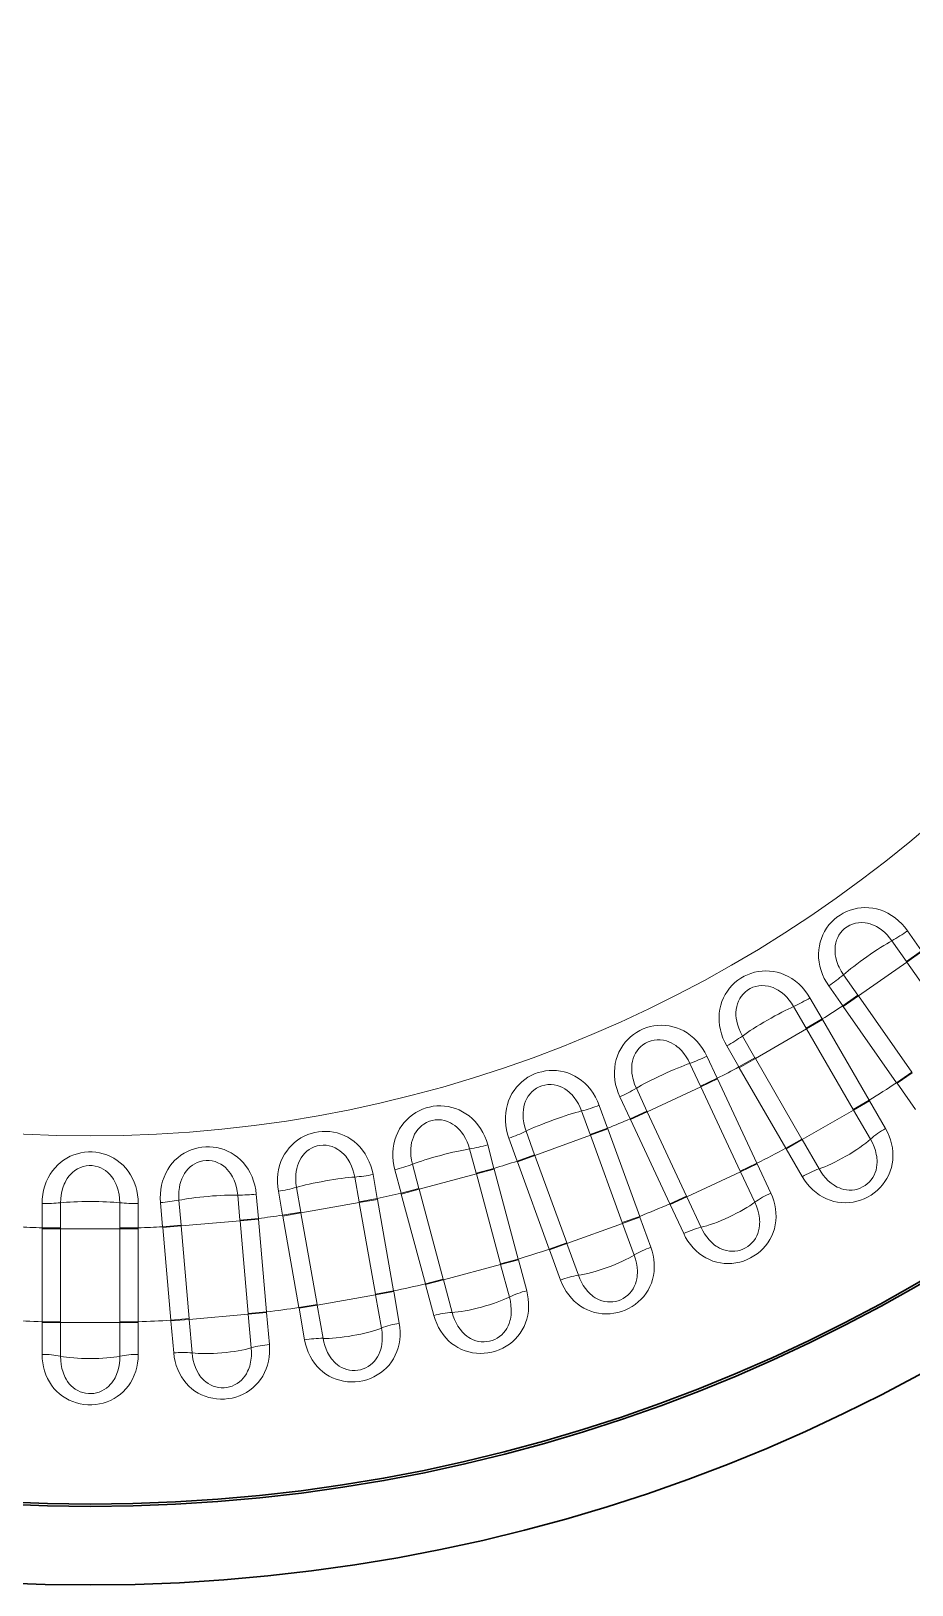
# Model space of a CAD drawing. Extents: x 0 to 297, y 0 to 562.
# Drawn here: x 152.24 to 171.02, y 487.63 to 520.77 of the extents above; entities that cross this region are included whole.
import ezdxf

# ---------------------------------------------------------------- set-up
doc = ezdxf.new("R2010")
doc.units = 0

msp = doc.modelspace()

# ---------------------------------------------------------------- linework, layer by layer
at = {"color": 7, "lineweight": 13, "ltscale": 0.012961}
for p, q in [((170.927, 501.582), (171.224, 501.157)), ((169.545, 499.982), (169.248, 500.406)), ((167.332, 498.677), (167.072, 499.126)), ((166.651, 498.907), (166.87, 498.437)), ((164.355, 497.859), (164.532, 497.372)), ((165.013, 497.571), (164.793, 498.041)), ((162.606, 496.671), (162.428, 497.158)), ((161.976, 497.015), (162.11, 496.514)), ((160.13, 495.984), (159.996, 496.485)), ((159.532, 496.382), (159.622, 495.871)), ((157.043, 495.964), (157.088, 495.448)), ((157.604, 495.515), (157.514, 496.026)), ((152.477, 495.765), (152.477, 495.246)), ((154.526, 495.246), (154.527, 495.765)), ((155.046, 495.269), (155.001, 495.785))]:
    msp.add_line(p, q, dxfattribs=at)
at = {"color": 7, "lineweight": 13, "ltscale": 0.013374}
for p, q in [((170.594, 501.368), (170.902, 500.93)), ((169.869, 500.207), (169.562, 500.646)), ((168.497, 499.967), (168.765, 499.504)), ((167.673, 498.874), (167.406, 499.337)), ((166.286, 498.754), (166.513, 498.27)), ((165.37, 497.737), (165.145, 498.222)), ((163.978, 497.739), (164.162, 497.236)), ((162.977, 496.805), (162.794, 497.308)), ((161.59, 496.928), (161.729, 496.412)), ((160.511, 496.085), (160.373, 496.602)), ((159.141, 496.329), (159.234, 495.802)), ((155.439, 495.302), (155.393, 495.835)), ((156.648, 495.945), (156.695, 495.412)), ((157.992, 495.583), (157.9, 496.11)), ((152.872, 495.78), (152.871, 495.245)), ((154.132, 495.245), (154.132, 495.78))]:
    msp.add_line(p, q, dxfattribs=at)
at = {"color": 7, "lineweight": 13, "ltscale": 0.009853}
for p, q in [((170.902, 500.93), (171.224, 501.157)), ((170.911, 500.916), (171.234, 501.142)), ((169.878, 500.193), (169.555, 499.967)), ((168.765, 499.504), (169.106, 499.702)), ((168.774, 499.49), (169.115, 499.687)), ((167.673, 498.874), (167.332, 498.677)), ((167.682, 498.859), (167.34, 498.662)), ((171.016, 498.568), (170.693, 498.342)), ((166.513, 498.27), (166.87, 498.437)), ((166.52, 498.254), (166.877, 498.421)), ((169.766, 497.772), (170.107, 497.969)), ((165.377, 497.721), (165.02, 497.555)), ((164.162, 497.236), (164.532, 497.372)), ((164.168, 497.22), (164.538, 497.355)), ((168.673, 497.141), (168.332, 496.944)), ((162.977, 496.805), (162.606, 496.671)), ((162.982, 496.789), (162.612, 496.654)), ((161.729, 496.412), (162.11, 496.514)), ((161.734, 496.395), (162.114, 496.497)), ((167.358, 496.457), (167.716, 496.623)), ((159.234, 495.802), (159.622, 495.871)), ((159.237, 495.785), (159.625, 495.854)), ((160.511, 496.085), (160.13, 495.984)), ((160.515, 496.069), (160.135, 495.967)), ((166.215, 495.924), (165.858, 495.757)), ((157.992, 495.583), (157.604, 495.515)), ((157.995, 495.566), (157.607, 495.498)), ((164.846, 495.357), (165.216, 495.491)), ((152.477, 495.246), (152.871, 495.245)), ((152.477, 495.228), (152.871, 495.228)), ((154.526, 495.246), (154.132, 495.245)), ((154.527, 495.228), (154.132, 495.228)), ((155.441, 495.286), (155.048, 495.251)), ((156.695, 495.412), (157.088, 495.448)), ((156.697, 495.395), (157.09, 495.43)), ((163.661, 494.925), (163.29, 494.79)), ((162.247, 494.479), (162.628, 494.581)), ((161.029, 494.153), (160.648, 494.051)), ((159.581, 493.832), (159.97, 493.901)), ((158.34, 493.613), (157.951, 493.545)), ((152.477, 493.245), (152.871, 493.245)), ((154.527, 493.245), (154.132, 493.245)), ((155.613, 493.31), (155.221, 493.275)), ((156.87, 493.42), (157.262, 493.454))]:
    msp.add_line(p, q, dxfattribs=at)
at = {"color": 7, "lineweight": 13, "ltscale": 0.03153}
for p, q in [((169.878, 500.193), (170.911, 500.916)), ((168.682, 497.127), (169.774, 497.757)), ((163.666, 494.91), (164.852, 495.341)), ((161.033, 494.137), (162.251, 494.463)), ((152.871, 493.228), (154.132, 493.228)), ((155.615, 493.293), (156.871, 493.403))]:
    msp.add_line(p, q, dxfattribs=at)
at = {"color": 7, "lineweight": 13, "ltscale": 0.000424393}
msp.add_line((170.911, 500.916), (170.902, 500.93), dxfattribs=at)
at = {"color": 7, "lineweight": 13, "ltscale": 0.049583}
for p, q in [((172.049, 499.292), (170.911, 500.916)), ((169.878, 500.193), (171.016, 498.568)), ((169.555, 499.967), (170.693, 498.342)), ((169.766, 497.772), (168.774, 499.49)), ((170.107, 497.969), (169.115, 499.687)), ((167.34, 498.662), (168.332, 496.944)), ((167.358, 496.457), (166.52, 498.254)), ((165.02, 497.555), (165.858, 495.757)), ((165.377, 497.721), (166.215, 495.924)), ((165.216, 495.491), (164.538, 497.355)), ((162.982, 496.789), (163.661, 494.925)), ((162.612, 496.654), (163.29, 494.79)), ((162.247, 494.479), (161.734, 496.395)), ((159.97, 493.901), (159.625, 495.854)), ((160.515, 496.069), (161.029, 494.153)), ((157.607, 495.498), (157.951, 493.545)), ((157.995, 495.566), (158.34, 493.613)), ((152.477, 493.245), (152.477, 495.228)), ((152.871, 493.245), (152.871, 495.228)), ((154.132, 495.228), (154.132, 493.245)), ((154.527, 495.228), (154.527, 493.245)), ((155.441, 495.286), (155.613, 493.31)), ((156.87, 493.42), (156.697, 495.395))]:
    msp.add_line(p, q, dxfattribs=at)
at = {"color": 7, "lineweight": 13, "ltscale": 0.012962}
msp.add_line((168.847, 500.151), (169.106, 499.702), dxfattribs=at)
at = {"color": 7, "lineweight": 13, "ltscale": 0.009852}
for p, q in [((169.869, 500.207), (169.545, 499.982)), ((171.025, 498.555), (170.702, 498.33)), ((169.774, 497.757), (170.114, 497.956)), ((165.37, 497.737), (165.013, 497.571)), ((168.682, 497.127), (168.34, 496.931)), ((167.366, 496.442), (167.722, 496.61)), ((166.223, 495.909), (165.865, 495.744)), ((155.439, 495.302), (155.046, 495.269)), ((161.033, 494.137), (160.652, 494.037)), ((159.584, 493.816), (159.972, 493.886)), ((158.342, 493.597), (157.954, 493.53)), ((152.477, 493.23), (152.871, 493.228)), ((154.526, 493.23), (154.132, 493.228)), ((156.871, 493.403), (157.264, 493.439))]:
    msp.add_line(p, q, dxfattribs=at)
at = {"color": 7, "lineweight": 13, "ltscale": 0.000424361}
msp.add_line((169.869, 500.207), (169.878, 500.193), dxfattribs=at)
at = {"color": 7, "lineweight": 13, "ltscale": 0.000445736}
msp.add_line((169.545, 499.982), (169.555, 499.967), dxfattribs=at)
at = {"color": 7, "lineweight": 13, "ltscale": 0.031529}
for p, q in [((167.682, 498.859), (168.774, 499.49)), ((165.377, 497.721), (166.52, 498.254)), ((162.982, 496.789), (164.168, 497.22)), ((160.515, 496.069), (161.734, 496.395)), ((166.223, 495.909), (167.366, 496.442)), ((157.995, 495.566), (159.237, 495.785)), ((152.871, 495.228), (154.132, 495.228)), ((155.441, 495.286), (156.697, 495.395)), ((158.342, 493.597), (159.584, 493.816))]:
    msp.add_line(p, q, dxfattribs=at)
at = {"color": 7, "lineweight": 13, "ltscale": 0.000424709}
msp.add_line((168.774, 499.49), (168.765, 499.504), dxfattribs=at)
at = {"color": 7, "lineweight": 13, "ltscale": 0.000445246}
msp.add_line((169.115, 499.687), (169.106, 499.702), dxfattribs=at)
at = {"color": 7, "lineweight": 13, "ltscale": 0.000424518}
msp.add_line((167.673, 498.874), (167.682, 498.859), dxfattribs=at)
at = {"color": 7, "lineweight": 13, "ltscale": 0.049582}
for p, q in [((167.682, 498.859), (168.673, 497.141)), ((167.716, 496.623), (166.877, 498.421)), ((164.846, 495.357), (164.168, 497.22)), ((162.628, 494.581), (162.114, 496.497)), ((160.135, 495.967), (160.648, 494.051)), ((159.581, 493.832), (159.237, 495.785)), ((155.048, 495.251), (155.221, 493.275)), ((157.262, 493.454), (157.09, 495.43))]:
    msp.add_line(p, q, dxfattribs=at)
at = {"color": 7, "lineweight": 13, "ltscale": 0.000446187}
msp.add_line((167.332, 498.677), (167.34, 498.662), dxfattribs=at)
at = {"color": 7, "lineweight": 13, "ltscale": 0.000416954}
msp.add_line((171.016, 498.568), (171.025, 498.555), dxfattribs=at)
at = {"color": 7, "lineweight": 13, "ltscale": 0.000424428}
msp.add_line((166.52, 498.254), (166.513, 498.27), dxfattribs=at)
at = {"color": 7, "lineweight": 13, "ltscale": 0.000445584}
msp.add_line((166.877, 498.421), (166.87, 498.437), dxfattribs=at)
at = {"color": 7, "lineweight": 13, "ltscale": 0.000371265}
msp.add_line((170.693, 498.342), (170.702, 498.33), dxfattribs=at)
at = {"color": 7, "lineweight": 13, "ltscale": 0.017125}
for p, q in [((171.095, 497.769), (170.702, 498.33)), ((170.114, 497.956), (170.456, 497.363)), ((168.682, 496.339), (168.34, 496.931)), ((165.221, 495.477), (165.455, 494.834)), ((166.155, 495.123), (165.865, 495.744)), ((162.631, 494.567), (162.808, 493.905)), ((163.53, 494.133), (163.296, 494.776)), ((159.972, 493.886), (160.091, 493.211)), ((152.477, 493.23), (152.478, 492.545)), ((154.526, 492.545), (154.526, 493.23)), ((157.264, 493.439), (157.323, 492.757))]:
    msp.add_line(p, q, dxfattribs=at)
at = {"color": 7, "lineweight": 13, "ltscale": 0.000371143}
msp.add_line((170.107, 497.969), (170.114, 497.956), dxfattribs=at)
at = {"color": 7, "lineweight": 13, "ltscale": 0.000445792}
msp.add_line((165.013, 497.571), (165.02, 497.555), dxfattribs=at)
at = {"color": 7, "lineweight": 13, "ltscale": 0.000424266}
msp.add_line((165.37, 497.737), (165.377, 497.721), dxfattribs=at)
at = {"color": 7, "lineweight": 13, "ltscale": 0.000417046}
msp.add_line((169.766, 497.772), (169.774, 497.757), dxfattribs=at)
at = {"color": 7, "lineweight": 13, "ltscale": 0.01795}
for p, q in [((169.774, 497.757), (170.134, 497.136)), ((169.04, 496.504), (168.682, 497.127)), ((167.366, 496.442), (167.67, 495.792)), ((166.525, 495.257), (166.223, 495.909)), ((164.852, 495.341), (165.098, 494.667)), ((163.911, 494.234), (163.666, 494.91)), ((162.251, 494.463), (162.438, 493.77)), ((161.218, 493.443), (161.033, 494.137)), ((159.584, 493.816), (159.71, 493.109)), ((158.466, 492.889), (158.342, 493.597)), ((152.871, 493.228), (152.87, 492.51)), ((154.134, 492.51), (154.132, 493.228)), ((156.871, 493.403), (156.935, 492.688))]:
    msp.add_line(p, q, dxfattribs=at)
at = {"color": 7, "lineweight": 13, "ltscale": 0.000424794}
msp.add_line((164.168, 497.22), (164.162, 497.236), dxfattribs=at)
at = {"color": 7, "lineweight": 13, "ltscale": 0.000445913}
msp.add_line((164.538, 497.355), (164.532, 497.372), dxfattribs=at)
at = {"color": 7, "lineweight": 13, "ltscale": 0.000417516}
msp.add_line((168.673, 497.141), (168.682, 497.127), dxfattribs=at)
at = {"color": 7, "lineweight": 13, "ltscale": 0.000424532}
msp.add_line((162.977, 496.805), (162.982, 496.789), dxfattribs=at)
at = {"color": 7, "lineweight": 13, "ltscale": 0.000370776}
msp.add_line((168.332, 496.944), (168.34, 496.931), dxfattribs=at)
at = {"color": 7, "lineweight": 13, "ltscale": 0.000445552}
msp.add_line((162.114, 496.497), (162.11, 496.514), dxfattribs=at)
at = {"color": 7, "lineweight": 13, "ltscale": 0.000445652}
msp.add_line((162.606, 496.671), (162.612, 496.654), dxfattribs=at)
at = {"color": 7, "lineweight": 13, "ltscale": 0.000417606}
msp.add_line((167.358, 496.457), (167.366, 496.442), dxfattribs=at)
at = {"color": 7, "lineweight": 13, "ltscale": 0.000371724}
msp.add_line((167.716, 496.623), (167.722, 496.61), dxfattribs=at)
at = {"color": 7, "lineweight": 13, "ltscale": 0.017124}
for p, q in [((167.722, 496.61), (168.011, 495.989)), ((160.83, 493.375), (160.652, 494.037)), ((158.073, 492.856), (157.954, 493.53)), ((155.282, 492.578), (155.222, 493.261))]:
    msp.add_line(p, q, dxfattribs=at)
at = {"color": 7, "lineweight": 13, "ltscale": 0.000424272}
msp.add_line((161.734, 496.395), (161.729, 496.412), dxfattribs=at)
at = {"color": 7, "lineweight": 13, "ltscale": 0.00042459}
msp.add_line((159.237, 495.785), (159.234, 495.802), dxfattribs=at)
at = {"color": 7, "lineweight": 13, "ltscale": 0.000445539}
msp.add_line((159.625, 495.854), (159.622, 495.871), dxfattribs=at)
at = {"color": 7, "lineweight": 13, "ltscale": 0.000446091}
msp.add_line((160.13, 495.984), (160.135, 495.967), dxfattribs=at)
at = {"color": 7, "lineweight": 13, "ltscale": 0.000424812}
msp.add_line((160.511, 496.085), (160.515, 496.069), dxfattribs=at)
at = {"color": 7, "lineweight": 13, "ltscale": 0.000417445}
msp.add_line((166.215, 495.924), (166.223, 495.909), dxfattribs=at)
at = {"color": 7, "lineweight": 13, "ltscale": 0.000445406}
msp.add_line((157.604, 495.515), (157.607, 495.498), dxfattribs=at)
at = {"color": 7, "lineweight": 13, "ltscale": 0.000424458}
msp.add_line((157.992, 495.583), (157.995, 495.566), dxfattribs=at)
at = {"color": 7, "lineweight": 13, "ltscale": 0.009851}
for p, q in [((164.852, 495.341), (165.221, 495.477)), ((163.666, 494.91), (163.296, 494.776)), ((162.251, 494.463), (162.631, 494.567)), ((155.615, 493.293), (155.222, 493.261))]:
    msp.add_line(p, q, dxfattribs=at)
at = {"color": 7, "lineweight": 13, "ltscale": 0.000370693}
msp.add_line((165.216, 495.491), (165.221, 495.477), dxfattribs=at)
at = {"color": 7, "lineweight": 13, "ltscale": 0.000370987}
msp.add_line((165.858, 495.757), (165.865, 495.744), dxfattribs=at)
at = {"color": 7, "lineweight": 13, "ltscale": 0.00044632}
for p, q in [((152.477, 495.228), (152.477, 495.246)), ((154.526, 495.246), (154.527, 495.228))]:
    msp.add_line(p, q, dxfattribs=at)
at = {"color": 7, "lineweight": 13, "ltscale": 0.000424957}
for p, q in [((152.871, 495.228), (152.871, 495.245)), ((154.132, 495.245), (154.132, 495.228))]:
    msp.add_line(p, q, dxfattribs=at)
at = {"color": 7, "lineweight": 13, "ltscale": 0.000445666}
msp.add_line((155.046, 495.269), (155.048, 495.251), dxfattribs=at)
at = {"color": 7, "lineweight": 13, "ltscale": 0.000424285}
msp.add_line((155.439, 495.302), (155.441, 495.286), dxfattribs=at)
at = {"color": 7, "lineweight": 13, "ltscale": 0.000424319}
msp.add_line((156.697, 495.395), (156.695, 495.412), dxfattribs=at)
at = {"color": 7, "lineweight": 13, "ltscale": 0.000445766}
msp.add_line((157.09, 495.43), (157.088, 495.448), dxfattribs=at)
at = {"color": 7, "lineweight": 13, "ltscale": 0.000417428}
msp.add_line((164.846, 495.357), (164.852, 495.341), dxfattribs=at)
at = {"color": 7, "lineweight": 13, "ltscale": 0.000417167}
msp.add_line((163.661, 494.925), (163.666, 494.91), dxfattribs=at)
at = {"color": 7, "lineweight": 13, "ltscale": 0.000417245}
msp.add_line((162.247, 494.479), (162.251, 494.463), dxfattribs=at)
at = {"color": 7, "lineweight": 13, "ltscale": 0.000370949}
msp.add_line((162.628, 494.581), (162.631, 494.567), dxfattribs=at)
at = {"color": 7, "lineweight": 13, "ltscale": 0.000370629}
msp.add_line((163.29, 494.79), (163.296, 494.776), dxfattribs=at)
at = {"color": 7, "lineweight": 13, "ltscale": 0.000416948}
msp.add_line((161.029, 494.153), (161.033, 494.137), dxfattribs=at)
at = {"color": 7, "lineweight": 13, "ltscale": 0.000417629}
msp.add_line((159.581, 493.832), (159.584, 493.816), dxfattribs=at)
at = {"color": 7, "lineweight": 13, "ltscale": 0.000370894}
msp.add_line((159.97, 493.901), (159.972, 493.886), dxfattribs=at)
at = {"color": 7, "lineweight": 13, "ltscale": 0.000371442}
msp.add_line((160.648, 494.051), (160.652, 494.037), dxfattribs=at)
at = {"color": 7, "lineweight": 13, "ltscale": 0.000371291}
msp.add_line((157.951, 493.545), (157.954, 493.53), dxfattribs=at)
at = {"color": 7, "lineweight": 13, "ltscale": 0.000416745}
msp.add_line((158.34, 493.613), (158.342, 493.597), dxfattribs=at)
at = {"color": 7, "lineweight": 13, "ltscale": 0.000370789}
for p, q in [((152.477, 493.245), (152.477, 493.23)), ((154.526, 493.23), (154.527, 493.245))]:
    msp.add_line(p, q, dxfattribs=at)
at = {"color": 7, "lineweight": 13, "ltscale": 0.000417328}
for p, q in [((152.871, 493.245), (152.871, 493.228)), ((154.132, 493.228), (154.132, 493.245))]:
    msp.add_line(p, q, dxfattribs=at)
at = {"color": 7, "lineweight": 13, "ltscale": 0.000371511}
msp.add_line((155.221, 493.275), (155.222, 493.261), dxfattribs=at)
at = {"color": 7, "lineweight": 13, "ltscale": 0.000417345}
msp.add_line((155.613, 493.31), (155.615, 493.293), dxfattribs=at)
at = {"color": 7, "lineweight": 13, "ltscale": 0.017949}
msp.add_line((155.676, 492.578), (155.615, 493.293), dxfattribs=at)
at = {"color": 7, "lineweight": 13, "ltscale": 0.000417412}
msp.add_line((156.87, 493.42), (156.871, 493.403), dxfattribs=at)
at = {"color": 7, "lineweight": 13, "ltscale": 0.000371378}
msp.add_line((157.262, 493.454), (157.264, 493.439), dxfattribs=at)
at = {"color": 7, "lineweight": 13}
for points in [[(169.248, 500.406), (169.197, 500.485), (169.152, 500.566), (169.114, 500.651), (169.082, 500.737), (169.058, 500.825), (169.041, 500.914), (169.031, 501.003), (169.029, 501.092), (169.034, 501.177), (169.046, 501.26), (169.064, 501.341), (169.089, 501.421), (169.121, 501.497), (169.159, 501.57), (169.202, 501.64), (169.251, 501.706), (169.303, 501.766), (169.361, 501.821), (169.422, 501.872), (169.487, 501.918), (169.556, 501.958), (169.627, 501.993), (169.702, 502.022), (169.778, 502.046), (169.857, 502.063), (169.938, 502.073), (170.019, 502.077), (170.101, 502.075), (170.183, 502.065), (170.264, 502.049), (170.344, 502.026), (170.423, 501.997), (170.507, 501.958), (170.587, 501.911), (170.664, 501.857), (170.737, 501.797), (170.805, 501.73), (170.869, 501.659), (170.927, 501.582)], [(169.562, 500.646), (169.512, 500.723), (169.47, 500.804), (169.451, 500.845), (169.435, 500.886), (169.414, 500.948), (169.398, 501.011), (169.387, 501.072), (169.382, 501.134), (169.381, 501.198), (169.387, 501.261), (169.398, 501.322), (169.415, 501.38), (169.438, 501.436), (169.465, 501.487), (169.497, 501.536), (169.539, 501.586), (169.586, 501.63), (169.639, 501.668), (169.695, 501.7), (169.755, 501.726), (169.818, 501.744), (169.884, 501.754), (169.951, 501.758), (170.02, 501.753), (170.073, 501.744), (170.127, 501.73), (170.18, 501.712), (170.233, 501.688), (170.268, 501.67), (170.302, 501.65), (170.369, 501.604), (170.434, 501.551), (170.491, 501.495), (170.545, 501.434), (170.594, 501.368)], [(167.072, 499.126), (167.028, 499.209), (166.991, 499.294), (166.96, 499.381), (166.936, 499.47), (166.919, 499.56), (166.91, 499.65), (166.908, 499.74), (166.914, 499.828), (166.926, 499.912), (166.945, 499.994), (166.971, 500.074), (167.003, 500.151), (167.041, 500.224), (167.085, 500.294), (167.134, 500.359), (167.189, 500.421), (167.246, 500.476), (167.308, 500.526), (167.373, 500.571), (167.442, 500.611), (167.514, 500.646), (167.589, 500.674), (167.665, 500.697), (167.743, 500.713), (167.824, 500.723), (167.905, 500.727), (167.986, 500.724), (168.067, 500.714), (168.148, 500.698), (168.228, 500.675), (168.306, 500.645), (168.382, 500.608), (168.461, 500.562), (168.537, 500.508), (168.609, 500.448), (168.677, 500.382), (168.739, 500.31), (168.796, 500.233), (168.847, 500.151)], [(167.406, 499.337), (167.364, 499.419), (167.328, 499.503), (167.313, 499.546), (167.3, 499.588), (167.285, 499.652), (167.275, 499.715), (167.269, 499.778), (167.269, 499.839), (167.274, 499.904), (167.285, 499.966), (167.302, 500.025), (167.324, 500.082), (167.351, 500.135), (167.383, 500.184), (167.419, 500.23), (167.465, 500.276), (167.516, 500.316), (167.572, 500.35), (167.63, 500.376), (167.692, 500.396), (167.757, 500.409), (167.823, 500.414), (167.891, 500.411), (167.959, 500.401), (168.011, 500.387), (168.063, 500.369), (168.115, 500.345), (168.166, 500.318), (168.199, 500.297), (168.231, 500.274), (168.294, 500.222), (168.353, 500.163), (168.405, 500.102), (168.454, 500.037), (168.497, 499.967)], [(164.793, 498.041), (164.757, 498.127), (164.727, 498.215), (164.704, 498.305), (164.688, 498.395), (164.679, 498.486), (164.678, 498.577), (164.683, 498.666), (164.697, 498.754), (164.716, 498.837), (164.743, 498.917), (164.775, 498.994), (164.814, 499.067), (164.858, 499.137), (164.908, 499.203), (164.963, 499.264), (165.022, 499.32), (165.084, 499.37), (165.15, 499.415), (165.219, 499.454), (165.292, 499.488), (165.366, 499.516), (165.443, 499.538), (165.521, 499.554), (165.6, 499.563), (165.681, 499.566), (165.762, 499.563), (165.843, 499.553), (165.923, 499.536), (166.002, 499.512), (166.08, 499.482), (166.155, 499.446), (166.227, 499.403), (166.302, 499.35), (166.374, 499.29), (166.44, 499.224), (166.501, 499.152), (166.557, 499.074), (166.607, 498.993), (166.651, 498.907)], [(165.145, 498.222), (165.109, 498.307), (165.081, 498.394), (165.07, 498.438), (165.061, 498.481), (165.051, 498.546), (165.046, 498.61), (165.047, 498.673), (165.052, 498.734), (165.062, 498.798), (165.079, 498.859), (165.101, 498.916), (165.127, 498.971), (165.159, 499.021), (165.195, 499.068), (165.235, 499.11), (165.285, 499.152), (165.339, 499.187), (165.397, 499.216), (165.458, 499.238), (165.522, 499.252), (165.587, 499.259), (165.654, 499.258), (165.721, 499.25), (165.787, 499.233), (165.839, 499.215), (165.889, 499.192), (165.938, 499.164), (165.986, 499.132), (166.018, 499.109), (166.048, 499.083), (166.106, 499.026), (166.16, 498.962), (166.207, 498.897), (166.249, 498.827), (166.286, 498.754)], [(162.428, 497.158), (162.4, 497.247), (162.378, 497.337), (162.362, 497.429), (162.354, 497.52), (162.353, 497.612), (162.36, 497.702), (162.374, 497.791), (162.395, 497.877), (162.421, 497.958), (162.454, 498.035), (162.493, 498.109), (162.538, 498.179), (162.589, 498.245), (162.644, 498.306), (162.704, 498.362), (162.768, 498.412), (162.834, 498.457), (162.904, 498.496), (162.976, 498.529), (163.051, 498.556), (163.128, 498.577), (163.206, 498.593), (163.285, 498.602), (163.365, 498.604), (163.446, 498.6), (163.526, 498.59), (163.606, 498.573), (163.685, 498.549), (163.761, 498.519), (163.836, 498.482), (163.907, 498.439), (163.976, 498.39), (164.046, 498.331), (164.112, 498.265), (164.172, 498.193), (164.227, 498.116), (164.276, 498.034), (164.319, 497.948), (164.355, 497.859)], [(162.794, 497.308), (162.766, 497.396), (162.746, 497.485), (162.739, 497.529), (162.733, 497.573), (162.73, 497.639), (162.73, 497.703), (162.736, 497.765), (162.746, 497.826), (162.763, 497.888), (162.784, 497.948), (162.811, 498.004), (162.842, 498.055), (162.878, 498.103), (162.918, 498.146), (162.962, 498.184), (163.015, 498.222), (163.073, 498.252), (163.133, 498.276), (163.195, 498.292), (163.26, 498.301), (163.326, 498.302), (163.392, 498.296), (163.458, 498.281), (163.523, 498.259), (163.572, 498.237), (163.62, 498.209), (163.667, 498.178), (163.712, 498.142), (163.741, 498.115), (163.769, 498.087), (163.822, 498.025), (163.87, 497.957), (163.911, 497.888), (163.947, 497.815), (163.978, 497.739)], [(159.996, 496.485), (159.975, 496.576), (159.961, 496.668), (159.954, 496.76), (159.953, 496.852), (159.961, 496.943), (159.975, 497.033), (159.996, 497.12), (160.025, 497.204), (160.058, 497.282), (160.098, 497.356), (160.143, 497.426), (160.194, 497.492), (160.25, 497.553), (160.31, 497.609), (160.375, 497.66), (160.443, 497.705), (160.513, 497.743), (160.586, 497.776), (160.661, 497.803), (160.738, 497.823), (160.816, 497.838), (160.895, 497.846), (160.975, 497.848), (161.055, 497.844), (161.135, 497.833), (161.214, 497.815), (161.292, 497.791), (161.368, 497.761), (161.442, 497.724), (161.513, 497.681), (161.581, 497.632), (161.644, 497.577), (161.709, 497.512), (161.769, 497.44), (161.823, 497.364), (161.871, 497.282), (161.912, 497.196), (161.948, 497.107), (161.976, 497.015)], [(160.373, 496.602), (160.353, 496.692), (160.341, 496.783), (160.337, 496.828), (160.336, 496.872), (160.338, 496.937), (160.344, 497.001), (160.355, 497.063), (160.371, 497.122), (160.392, 497.183), (160.419, 497.241), (160.451, 497.294), (160.486, 497.343), (160.526, 497.387), (160.57, 497.426), (160.617, 497.461), (160.673, 497.493), (160.733, 497.519), (160.795, 497.537), (160.859, 497.548), (160.924, 497.551), (160.989, 497.547), (161.055, 497.534), (161.119, 497.514), (161.182, 497.486), (161.229, 497.459), (161.275, 497.428), (161.319, 497.393), (161.36, 497.353), (161.387, 497.324), (161.412, 497.293), (161.46, 497.227), (161.502, 497.155), (161.536, 497.083), (161.566, 497.007), (161.59, 496.928)], [(157.514, 496.026), (157.501, 496.118), (157.495, 496.211), (157.496, 496.304), (157.504, 496.396), (157.519, 496.486), (157.541, 496.574), (157.569, 496.659), (157.605, 496.74), (157.645, 496.815), (157.691, 496.885), (157.743, 496.951), (157.799, 497.012), (157.86, 497.068), (157.925, 497.119), (157.994, 497.164), (158.066, 497.203), (158.139, 497.235), (158.214, 497.261), (158.291, 497.281), (158.369, 497.295), (158.449, 497.303), (158.528, 497.304), (158.608, 497.299), (158.687, 497.288), (158.766, 497.27), (158.844, 497.245), (158.919, 497.215), (158.992, 497.178), (159.062, 497.135), (159.129, 497.086), (159.192, 497.031), (159.251, 496.971), (159.31, 496.9), (159.363, 496.824), (159.41, 496.742), (159.451, 496.657), (159.485, 496.568), (159.512, 496.476), (159.532, 496.382)], [(170.456, 497.363), (170.498, 497.284), (170.534, 497.203), (170.564, 497.12), (170.587, 497.035), (170.603, 496.95), (170.613, 496.864), (170.615, 496.778), (170.611, 496.693), (170.599, 496.611), (170.581, 496.53), (170.556, 496.452), (170.525, 496.376), (170.487, 496.302), (170.444, 496.232), (170.395, 496.166), (170.34, 496.104), (170.28, 496.046), (170.216, 495.993), (170.148, 495.946), (170.076, 495.904), (170.001, 495.867), (169.924, 495.837), (169.845, 495.813), (169.764, 495.796), (169.682, 495.785), (169.6, 495.781), (169.517, 495.784), (169.436, 495.794), (169.355, 495.811), (169.276, 495.834), (169.199, 495.864), (169.125, 495.9), (169.049, 495.945), (168.977, 495.997), (168.908, 496.055), (168.845, 496.118), (168.785, 496.187), (168.731, 496.261), (168.682, 496.339)], [(170.134, 497.136), (170.176, 497.057), (170.212, 496.975), (170.241, 496.893), (170.261, 496.811), (170.269, 496.77), (170.274, 496.729), (170.277, 496.689), (170.277, 496.649), (170.275, 496.591), (170.267, 496.533), (170.254, 496.478), (170.237, 496.424), (170.213, 496.369), (170.184, 496.317), (170.149, 496.268), (170.11, 496.224), (170.067, 496.184), (170.02, 496.148), (169.969, 496.118), (169.916, 496.093), (169.86, 496.074), (169.803, 496.06), (169.745, 496.053), (169.685, 496.052), (169.625, 496.056), (169.566, 496.067), (169.519, 496.08), (169.473, 496.097), (169.427, 496.117), (169.394, 496.134), (169.361, 496.154), (169.297, 496.199), (169.236, 496.252), (169.178, 496.311), (169.128, 496.371), (169.082, 496.436), (169.04, 496.504)], [(154.527, 495.765), (154.523, 495.858), (154.513, 495.951), (154.496, 496.042), (154.472, 496.131), (154.442, 496.217), (154.405, 496.299), (154.362, 496.378), (154.313, 496.452), (154.26, 496.518), (154.202, 496.58), (154.14, 496.636), (154.074, 496.686), (154.005, 496.731), (153.932, 496.769), (153.856, 496.802), (153.779, 496.827), (153.701, 496.846), (153.623, 496.859), (153.543, 496.866), (153.464, 496.866), (153.384, 496.859), (153.305, 496.847), (153.228, 496.828), (153.152, 496.803), (153.077, 496.772), (153.005, 496.735), (152.936, 496.691), (152.871, 496.642), (152.809, 496.588), (152.752, 496.528), (152.699, 496.463), (152.651, 496.394), (152.606, 496.313), (152.567, 496.229), (152.534, 496.141), (152.509, 496.05), (152.491, 495.956), (152.48, 495.861), (152.477, 495.765)], [(155.001, 495.785), (154.996, 495.879), (154.998, 495.972), (155.007, 496.064), (155.023, 496.155), (155.046, 496.243), (155.076, 496.329), (155.112, 496.411), (155.154, 496.489), (155.201, 496.56), (155.253, 496.626), (155.31, 496.687), (155.371, 496.743), (155.437, 496.794), (155.506, 496.838), (155.578, 496.877), (155.654, 496.909), (155.729, 496.935), (155.806, 496.954), (155.885, 496.968), (155.964, 496.975), (156.044, 496.976), (156.123, 496.97), (156.202, 496.958), (156.28, 496.94), (156.357, 496.915), (156.432, 496.884), (156.505, 496.847), (156.574, 496.804), (156.64, 496.755), (156.703, 496.7), (156.761, 496.64), (156.814, 496.575), (156.867, 496.499), (156.913, 496.419), (156.953, 496.334), (156.986, 496.245), (157.012, 496.153), (157.031, 496.059), (157.043, 495.964)], [(157.9, 496.11), (157.888, 496.202), (157.883, 496.293), (157.884, 496.338), (157.886, 496.382), (157.894, 496.447), (157.906, 496.51), (157.922, 496.571), (157.943, 496.629), (157.97, 496.687), (158.001, 496.742), (158.037, 496.792), (158.077, 496.838), (158.121, 496.879), (158.168, 496.914), (158.217, 496.944), (158.276, 496.972), (158.338, 496.992), (158.401, 497.005), (158.466, 497.01), (158.531, 497.007), (158.596, 496.997), (158.66, 496.979), (158.722, 496.954), (158.783, 496.92), (158.827, 496.89), (158.87, 496.854), (158.911, 496.815), (158.949, 496.772), (158.973, 496.741), (158.995, 496.708), (159.037, 496.638), (159.072, 496.562), (159.1, 496.487), (159.123, 496.409), (159.141, 496.329)], [(154.132, 495.78), (154.128, 495.873), (154.117, 495.963), (154.108, 496.007), (154.098, 496.051), (154.079, 496.114), (154.057, 496.174), (154.03, 496.23), (154, 496.284), (153.963, 496.337), (153.922, 496.385), (153.878, 496.428), (153.831, 496.466), (153.781, 496.499), (153.729, 496.526), (153.674, 496.547), (153.611, 496.564), (153.547, 496.573), (153.483, 496.574), (153.418, 496.568), (153.354, 496.555), (153.292, 496.533), (153.232, 496.504), (153.175, 496.468), (153.122, 496.425), (153.083, 496.387), (153.047, 496.345), (153.014, 496.299), (152.984, 496.25), (152.966, 496.215), (152.949, 496.179), (152.921, 496.103), (152.899, 496.022), (152.884, 495.943), (152.875, 495.862), (152.872, 495.78)], [(155.393, 495.835), (155.389, 495.928), (155.392, 496.019), (155.397, 496.064), (155.403, 496.108), (155.416, 496.172), (155.434, 496.234), (155.455, 496.293), (155.481, 496.348), (155.513, 496.404), (155.549, 496.456), (155.589, 496.503), (155.633, 496.545), (155.68, 496.582), (155.73, 496.613), (155.782, 496.639), (155.843, 496.661), (155.906, 496.676), (155.971, 496.683), (156.035, 496.683), (156.1, 496.674), (156.164, 496.659), (156.226, 496.635), (156.286, 496.604), (156.343, 496.566), (156.385, 496.531), (156.424, 496.492), (156.461, 496.45), (156.496, 496.403), (156.517, 496.37), (156.536, 496.336), (156.571, 496.262), (156.6, 496.184), (156.622, 496.107), (156.638, 496.027), (156.648, 495.945)], [(168.011, 495.989), (168.046, 495.907), (168.074, 495.823), (168.096, 495.737), (168.112, 495.651), (168.121, 495.565), (168.123, 495.478), (168.118, 495.393), (168.106, 495.308), (168.088, 495.227), (168.063, 495.149), (168.031, 495.073), (167.993, 495), (167.949, 494.93), (167.9, 494.864), (167.845, 494.802), (167.785, 494.745), (167.721, 494.693), (167.652, 494.646), (167.58, 494.604), (167.505, 494.569), (167.427, 494.539), (167.348, 494.516), (167.266, 494.499), (167.184, 494.489), (167.102, 494.485), (167.02, 494.488), (166.938, 494.498), (166.858, 494.515), (166.779, 494.539), (166.702, 494.569), (166.628, 494.605), (166.557, 494.648), (166.485, 494.7), (166.418, 494.757), (166.355, 494.821), (166.297, 494.89), (166.244, 494.964), (166.196, 495.042), (166.155, 495.123)], [(167.67, 495.792), (167.705, 495.709), (167.734, 495.624), (167.755, 495.54), (167.768, 495.456), (167.772, 495.415), (167.774, 495.374), (167.773, 495.334), (167.771, 495.294), (167.763, 495.236), (167.75, 495.179), (167.733, 495.125), (167.711, 495.073), (167.682, 495.02), (167.648, 494.971), (167.61, 494.926), (167.567, 494.885), (167.52, 494.848), (167.47, 494.817), (167.417, 494.791), (167.362, 494.771), (167.305, 494.757), (167.247, 494.749), (167.188, 494.746), (167.128, 494.75), (167.069, 494.76), (167.011, 494.776), (166.965, 494.793), (166.921, 494.813), (166.877, 494.838), (166.845, 494.858), (166.814, 494.88), (166.754, 494.931), (166.698, 494.989), (166.646, 495.053), (166.601, 495.117), (166.561, 495.186), (166.525, 495.257)], [(165.455, 494.834), (165.482, 494.749), (165.504, 494.663), (165.518, 494.576), (165.527, 494.488), (165.528, 494.401), (165.522, 494.315), (165.51, 494.23), (165.491, 494.147), (165.465, 494.068), (165.433, 493.992), (165.395, 493.919), (165.351, 493.85), (165.302, 493.784), (165.246, 493.723), (165.186, 493.666), (165.122, 493.614), (165.053, 493.568), (164.981, 493.527), (164.905, 493.492), (164.827, 493.463), (164.747, 493.44), (164.666, 493.424), (164.584, 493.414), (164.501, 493.411), (164.418, 493.415), (164.337, 493.425), (164.256, 493.442), (164.178, 493.466), (164.101, 493.496), (164.028, 493.533), (163.957, 493.576), (163.89, 493.624), (163.823, 493.682), (163.761, 493.746), (163.704, 493.814), (163.652, 493.888), (163.605, 493.966), (163.565, 494.048), (163.53, 494.133)], [(165.098, 494.667), (165.126, 494.581), (165.147, 494.494), (165.161, 494.409), (165.167, 494.324), (165.167, 494.282), (165.165, 494.241), (165.161, 494.201), (165.155, 494.162), (165.142, 494.105), (165.125, 494.05), (165.102, 493.997), (165.076, 493.948), (165.043, 493.897), (165.005, 493.851), (164.963, 493.809), (164.916, 493.772), (164.867, 493.74), (164.814, 493.713), (164.759, 493.692), (164.702, 493.677), (164.644, 493.668), (164.586, 493.665), (164.527, 493.667), (164.468, 493.676), (164.41, 493.691), (164.353, 493.712), (164.309, 493.733), (164.267, 493.757), (164.225, 493.785), (164.195, 493.809), (164.166, 493.834), (164.111, 493.889), (164.06, 493.951), (164.014, 494.02), (163.975, 494.088), (163.941, 494.16), (163.911, 494.234)], [(162.808, 493.905), (162.828, 493.818), (162.842, 493.731), (162.849, 493.643), (162.849, 493.555), (162.843, 493.468), (162.83, 493.383), (162.81, 493.299), (162.784, 493.218), (162.752, 493.142), (162.713, 493.069), (162.669, 493), (162.619, 492.934), (162.564, 492.873), (162.504, 492.817), (162.439, 492.765), (162.37, 492.72), (162.298, 492.679), (162.222, 492.645), (162.144, 492.616), (162.064, 492.594), (161.982, 492.579), (161.899, 492.57), (161.816, 492.567), (161.734, 492.571), (161.652, 492.582), (161.571, 492.6), (161.493, 492.624), (161.417, 492.654), (161.343, 492.691), (161.273, 492.734), (161.206, 492.783), (161.144, 492.837), (161.082, 492.9), (161.026, 492.969), (160.975, 493.043), (160.929, 493.121), (160.89, 493.203), (160.857, 493.288), (160.83, 493.375)], [(162.438, 493.77), (162.459, 493.682), (162.472, 493.594), (162.478, 493.508), (162.477, 493.423), (162.473, 493.381), (162.468, 493.341), (162.46, 493.301), (162.451, 493.263), (162.433, 493.207), (162.411, 493.153), (162.384, 493.103), (162.353, 493.056), (162.316, 493.009), (162.274, 492.966), (162.228, 492.928), (162.179, 492.895), (162.127, 492.867), (162.072, 492.845), (162.016, 492.829), (161.958, 492.819), (161.899, 492.815), (161.84, 492.817), (161.782, 492.825), (161.724, 492.839), (161.668, 492.858), (161.613, 492.884), (161.571, 492.909), (161.531, 492.937), (161.492, 492.968), (161.464, 492.994), (161.437, 493.022), (161.387, 493.082), (161.342, 493.148), (161.301, 493.22), (161.269, 493.291), (161.241, 493.366), (161.218, 493.443)], [(160.091, 493.211), (160.103, 493.123), (160.109, 493.035), (160.108, 492.946), (160.101, 492.859), (160.087, 492.773), (160.067, 492.689), (160.04, 492.608), (160.006, 492.529), (159.968, 492.456), (159.923, 492.387), (159.873, 492.321), (159.818, 492.26), (159.757, 492.204), (159.692, 492.153), (159.623, 492.108), (159.551, 492.068), (159.475, 492.034), (159.397, 492.007), (159.316, 491.985), (159.234, 491.97), (159.152, 491.962), (159.069, 491.96), (158.986, 491.965), (158.904, 491.976), (158.823, 491.994), (158.745, 492.018), (158.669, 492.049), (158.595, 492.086), (158.525, 492.129), (158.459, 492.178), (158.397, 492.233), (158.339, 492.292), (158.283, 492.361), (158.233, 492.434), (158.189, 492.512), (158.151, 492.593), (158.118, 492.678), (158.093, 492.766), (158.073, 492.856)], [(159.71, 493.109), (159.723, 493.02), (159.729, 492.931), (159.727, 492.844), (159.719, 492.76), (159.711, 492.719), (159.702, 492.678), (159.691, 492.64), (159.679, 492.602), (159.656, 492.548), (159.629, 492.497), (159.598, 492.449), (159.564, 492.405), (159.522, 492.361), (159.477, 492.322), (159.428, 492.288), (159.376, 492.26), (159.321, 492.237), (159.265, 492.219), (159.207, 492.208), (159.149, 492.203), (159.09, 492.204), (159.031, 492.211), (158.974, 492.224), (158.918, 492.243), (158.863, 492.268), (158.811, 492.298), (158.771, 492.326), (158.733, 492.358), (158.698, 492.393), (158.672, 492.421), (158.648, 492.45), (158.603, 492.515), (158.564, 492.585), (158.53, 492.66), (158.504, 492.734), (158.482, 492.811), (158.466, 492.889)], [(152.478, 492.545), (152.481, 492.456), (152.49, 492.368), (152.506, 492.281), (152.529, 492.196), (152.557, 492.114), (152.592, 492.035), (152.632, 491.96), (152.679, 491.888), (152.73, 491.823), (152.786, 491.762), (152.847, 491.706), (152.912, 491.656), (152.981, 491.611), (153.054, 491.573), (153.129, 491.54), (153.208, 491.513), (153.288, 491.493), (153.37, 491.479), (153.453, 491.472), (153.536, 491.472), (153.619, 491.478), (153.701, 491.49), (153.782, 491.509), (153.861, 491.535), (153.937, 491.567), (154.01, 491.604), (154.08, 491.648), (154.146, 491.697), (154.207, 491.752), (154.264, 491.811), (154.316, 491.876), (154.362, 491.944), (154.405, 492.021), (154.442, 492.102), (154.472, 492.187), (154.496, 492.274), (154.512, 492.363), (154.523, 492.454), (154.526, 492.545)], [(152.87, 492.51), (152.873, 492.42), (152.883, 492.332), (152.899, 492.246), (152.923, 492.165), (152.937, 492.126), (152.953, 492.088), (152.97, 492.052), (152.989, 492.017), (153.021, 491.968), (153.056, 491.922), (153.095, 491.88), (153.137, 491.842), (153.185, 491.806), (153.237, 491.776), (153.291, 491.751), (153.347, 491.732), (153.404, 491.719), (153.463, 491.712), (153.522, 491.711), (153.58, 491.716), (153.638, 491.727), (153.694, 491.744), (153.749, 491.767), (153.801, 491.795), (153.85, 491.829), (153.897, 491.868), (153.931, 491.903), (153.963, 491.941), (153.992, 491.981), (154.012, 492.013), (154.031, 492.047), (154.064, 492.118), (154.09, 492.194), (154.11, 492.274), (154.124, 492.351), (154.131, 492.43), (154.134, 492.51)], [(157.323, 492.757), (157.327, 492.668), (157.326, 492.579), (157.317, 492.491), (157.303, 492.405), (157.281, 492.32), (157.254, 492.239), (157.22, 492.16), (157.18, 492.085), (157.135, 492.015), (157.084, 491.95), (157.028, 491.889), (156.968, 491.833), (156.903, 491.783), (156.834, 491.738), (156.761, 491.698), (156.685, 491.665), (156.607, 491.638), (156.527, 491.617), (156.445, 491.603), (156.362, 491.595), (156.279, 491.594), (156.196, 491.599), (156.114, 491.611), (156.033, 491.63), (155.954, 491.655), (155.878, 491.686), (155.805, 491.723), (155.735, 491.766), (155.669, 491.816), (155.607, 491.87), (155.55, 491.93), (155.498, 491.994), (155.448, 492.067), (155.405, 492.144), (155.367, 492.226), (155.336, 492.31), (155.312, 492.398), (155.294, 492.487), (155.282, 492.578)], [(156.935, 492.688), (156.94, 492.598), (156.938, 492.509), (156.929, 492.422), (156.913, 492.339), (156.902, 492.299), (156.89, 492.26), (156.875, 492.222), (156.859, 492.186), (156.832, 492.134), (156.801, 492.085), (156.766, 492.04), (156.727, 491.999), (156.682, 491.959), (156.634, 491.924), (156.582, 491.895), (156.528, 491.871), (156.472, 491.853), (156.414, 491.841), (156.355, 491.835), (156.297, 491.835), (156.238, 491.841), (156.181, 491.853), (156.124, 491.871), (156.07, 491.895), (156.018, 491.924), (155.968, 491.959), (155.931, 491.99), (155.896, 492.025), (155.864, 492.063), (155.841, 492.093), (155.819, 492.125), (155.78, 492.193), (155.747, 492.266), (155.72, 492.344), (155.7, 492.42), (155.686, 492.498), (155.676, 492.578)]]:
    msp.add_lwpolyline(points, dxfattribs=at)
at = {"color": 7, "lineweight": 30}
for radius in [37.05, 35.375, 35.325]:
    msp.add_circle((153.502, 524.68), radius, dxfattribs=at)
at = {"color": 7, "lineweight": 13}
msp.add_circle((153.502, 524.68), 27.472, dxfattribs=at)
for centre, radius, start, end in [((168.588, 504.841), 4.011, 300.0105, 305.6619), ((166.985, 503.719), 4.011, 304.3382, 309.9895), ((166.802, 503.602), 4.011, 295.0105, 300.6619), ((153.502, 524.68), 29.452, 301.9938, 303.0062), ((165.107, 502.623), 4.011, 299.3382, 304.9895), ((164.914, 502.523), 4.011, 290.0105, 295.6619), ((153.502, 524.68), 29.452, 296.9938, 298.0062), ((163.14, 501.696), 4.011, 294.3382, 299.9895), ((153.502, 524.68), 31.452, 301.867, 303.133), ((162.939, 501.613), 4.011, 285.0105, 290.6619), ((153.502, 524.68), 29.452, 291.9938, 293.0062), ((161.1, 500.943), 4.011, 289.3382, 294.9895), ((171.424, 495.629), 1.985, 119.1767, 130.5588), ((160.893, 500.878), 4.011, 280.0105, 285.6619), ((153.502, 524.68), 31.452, 296.867, 298.133), ((159.002, 500.371), 4.011, 284.3382, 289.9895), ((153.502, 524.68), 29.452, 286.9938, 288.0062), ((169.7, 494.633), 1.985, 109.4411, 120.8233), ((158.79, 500.324), 4.011, 275.0105, 280.6619), ((154.697, 499.785), 4.011, 274.3382, 279.9895), ((156.647, 499.956), 4.011, 270.0105, 275.6619), ((156.863, 499.984), 4.011, 279.3382, 284.9895), ((153.502, 524.68), 29.452, 281.9938, 283.0062), ((168.824, 494.177), 1.985, 114.1767, 125.5588), ((152.523, 499.776), 4.011, 269.3381, 274.9895), ((154.48, 499.776), 4.011, 265.0105, 270.6618), ((153.502, 524.68), 29.452, 276.9938, 278.0062), ((153.502, 524.68), 31.452, 291.867, 293.133), ((153.502, 524.68), 29.452, 266.9938, 268.0062), ((153.502, 524.68), 29.452, 271.9938, 273.0062), ((167.02, 493.336), 1.985, 104.4411, 115.8233), ((166.107, 492.958), 1.985, 109.1767, 120.5588), ((153.502, 524.68), 31.452, 286.867, 288.133), ((164.236, 492.277), 1.985, 99.4411, 110.8233), ((153.502, 524.68), 31.452, 281.867, 283.133), ((163.295, 491.98), 1.985, 104.1767, 115.5589), ((153.502, 524.68), 31.452, 276.867, 278.133), ((153.502, 524.68), 31.452, 266.867, 268.133), ((153.502, 524.68), 31.452, 271.867, 273.133), ((160.407, 491.251), 1.985, 99.1767, 110.5589), ((161.371, 491.465), 1.985, 94.4411, 105.8233), ((158.446, 490.905), 1.985, 89.4411, 100.8233), ((152.506, 490.56), 1.985, 79.4412, 90.8233), ((154.497, 490.56), 1.985, 89.1767, 100.5589), ((155.484, 490.603), 1.985, 84.4411, 95.8233), ((157.467, 490.776), 1.985, 94.1767, 105.5589)]:
    msp.add_arc(centre, radius, start, end, dxfattribs=at)
for centre, major_axis, ratio, start_param, end_param in [((170.103, 500.971), (-0.655, -0.459), 0.08912, 3.80602, 5.618757), ((167.974, 499.614), (-0.693, -0.4), 0.08912, 3.80602, 5.618757), ((165.734, 498.448), (-0.725, -0.338), 0.08912, 3.80602, 5.618757), ((163.401, 497.482), (-0.752, -0.274), 0.08912, 3.80602, 5.618757), ((169.545, 496.893), (-0.693, -0.4), 0.171335, 0.660114, 2.481479), ((160.993, 496.723), (-0.773, -0.207), 0.08912, 3.80602, 5.618757), ((158.528, 496.176), (-0.788, -0.139), 0.08912, 3.80602, 5.618757), ((153.502, 495.736), (-0.8, 0), 0.08912, 3.806021, 5.618758), ((156.024, 495.847), (-0.797, -0.07), 0.08912, 3.80602, 5.618757), ((167.062, 495.601), (-0.725, -0.338), 0.171335, 0.660114, 2.481479), ((164.476, 494.529), (-0.752, -0.274), 0.171335, 0.660114, 2.481479), ((161.806, 493.688), (-0.773, -0.207), 0.171335, 0.660114, 2.481479), ((159.073, 493.082), (-0.788, -0.139), 0.171335, 0.660114, 2.481479), ((153.502, 492.594), (-0.8, 0), 0.171335, 0.660113, 2.481479), ((156.298, 492.717), (-0.797, -0.07), 0.171335, 0.660114, 2.481479)]:
    msp.add_ellipse(centre, major_axis=major_axis, ratio=ratio, start_param=start_param, end_param=end_param, dxfattribs=at)

doc.saveas('drawing.dxf')
